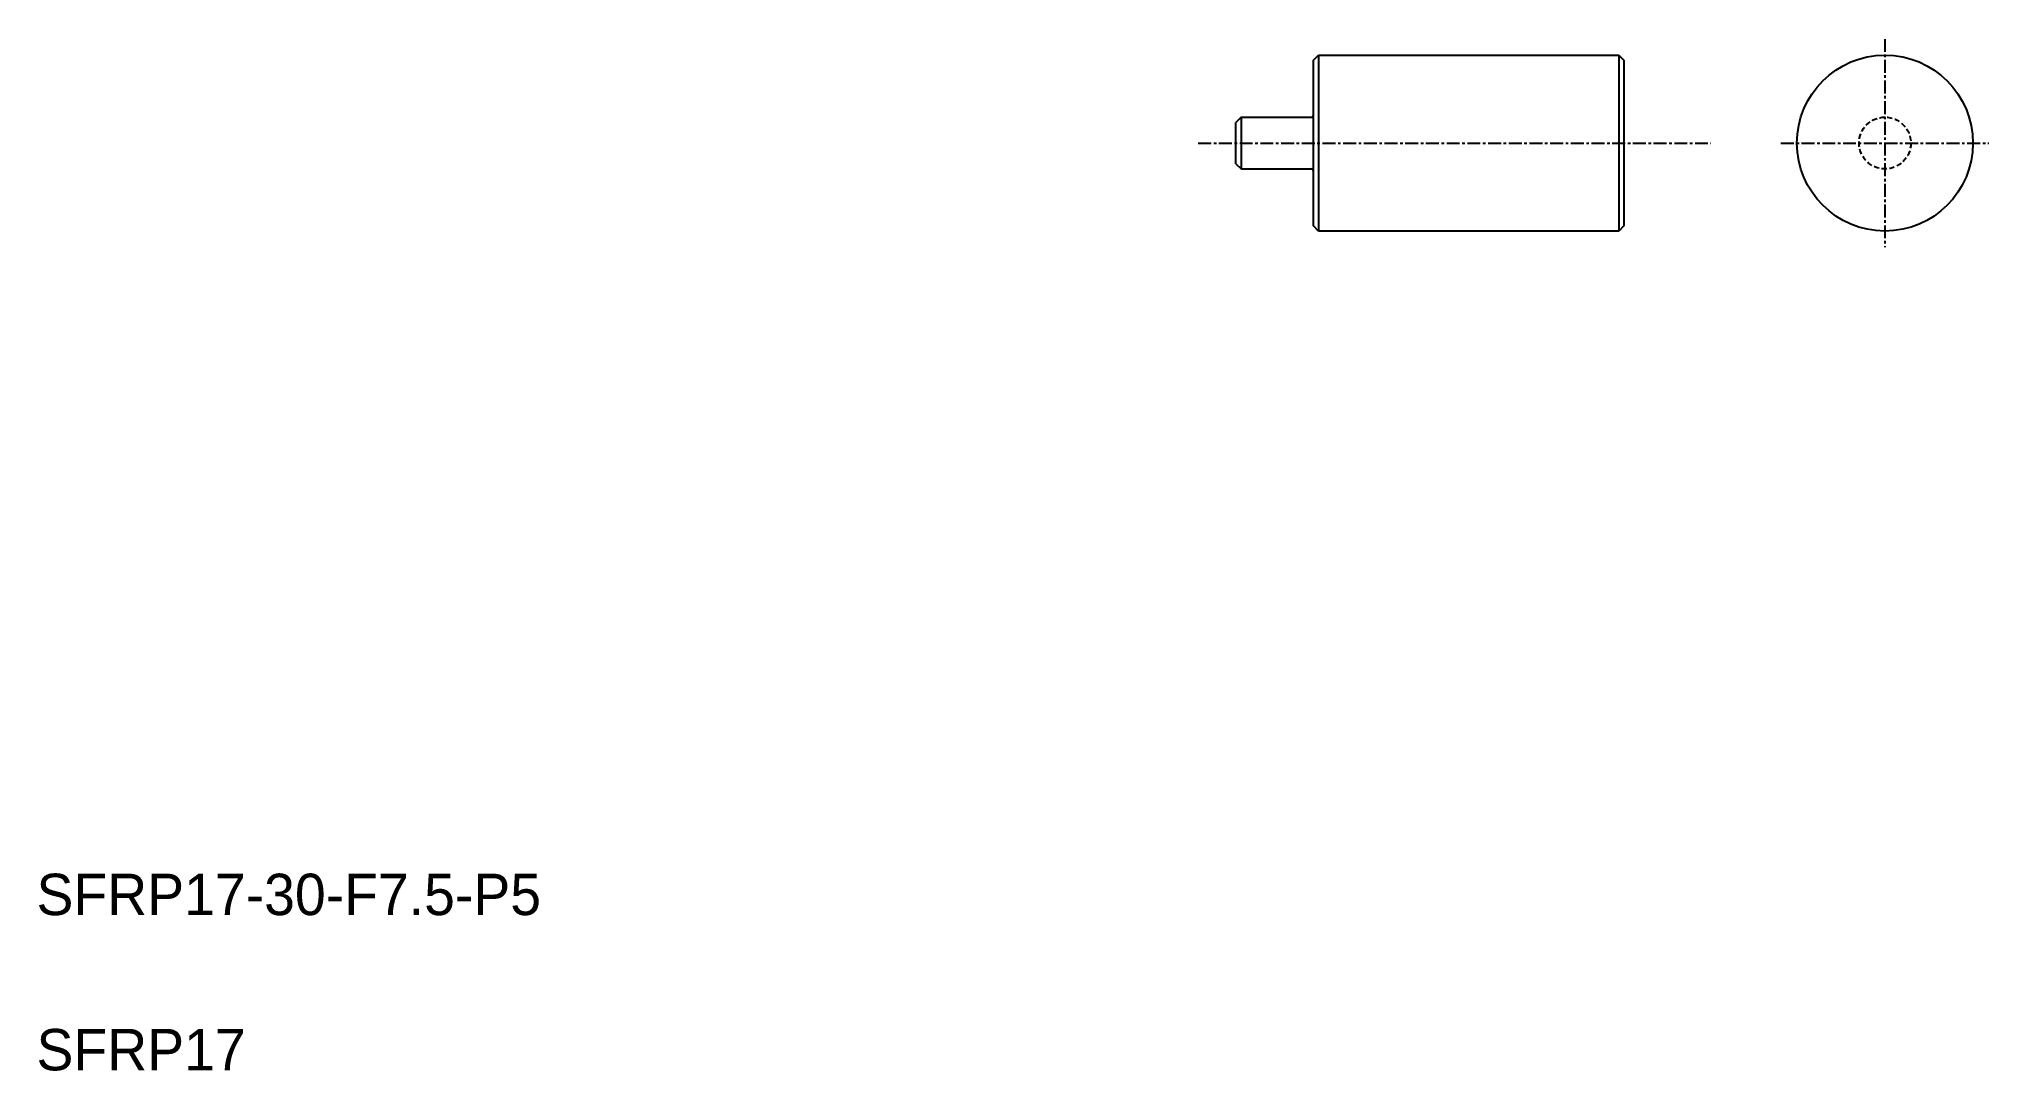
# Model space of a CAD drawing. Extents: x -2 to 187, y 37 to 137.
import ezdxf

# ---------------------------------------------------------------- set-up
doc = ezdxf.new("R2010")
doc.units = 0
doc.linetypes.add('CENTER', pattern=[2, 1.25, -0.25, 0.25, -0.25])
doc.linetypes.add('DASHED', pattern=[0.75, 0.5, -0.25])
doc.layers.get('0').update_dxf_attribs({"linetype": 'CONTINUOUS'})
doc.layers.add('CENTER', color=1, linetype='CENTER')

msp = doc.modelspace()

# ---------------------------------------------------------------- linework, layer by layer
for p, q in [((121.39, 134.54), (121.89, 135.04)), ((121.39, 118.54), (121.39, 134.54)), ((121.89, 135.04), (150.89, 135.04)), ((121.89, 135.04), (121.89, 118.04)), ((150.89, 135.04), (150.89, 118.04)), ((150.89, 135.04), (151.39, 134.54)), ((151.39, 134.54), (151.39, 118.54)), ((121.89, 130.29), (121.89, 130.29)), ((114.39, 129.04), (113.89, 128.54)), ((113.89, 124.54), (113.89, 128.54)), ((121.89, 126.54), (121.89, 126.54)), ((113.89, 124.54), (114.39, 124.04)), ((121.89, 118.04), (121.39, 118.54)), ((150.89, 118.04), (121.89, 118.04)), ((151.39, 118.54), (150.89, 118.04))]:
    msp.add_line(p, q)
at = {"linetype": 'CONTINUOUS'}
for p, q in [((114.39, 129.04), (121.19, 129.04)), ((114.39, 124.04), (121.19, 124.04))]:
    msp.add_line(p, q, dxfattribs=at)
at = {"color": 7}
msp.add_line((114.39, 129.04), (114.39, 124.04), dxfattribs=at)
msp.add_circle((176.61, 126.54), 8.5)
at = {"color": 3, "linetype": 'DASHED'}
msp.add_circle((176.61, 126.54), 2.5, dxfattribs=at)
for centre, start, end in [((121.19, 129.24), 270, 0), ((121.19, 123.84), 0, 90)]:
    msp.add_arc(centre, 0.2, start, end)
at = {"layer": 'CENTER', "color": 1, "linetype": 'CENTER'}
for p, q in [((176.61, 136.59), (176.61, 116.49)), ((110.26, 126.54), (159.77, 126.54)), ((166.56, 126.54), (186.66, 126.54))]:
    msp.add_line(p, q, dxfattribs=at)

# ---------------------------------------------------------------- texts
for s, p in [('SFRP17-30-F7.5-P5', (-2, 51.95)), ('SFRP17', (-2, 36.95))]:
    msp.add_text(s, height=4).set_placement(p)

doc.saveas('drawing.dxf')
